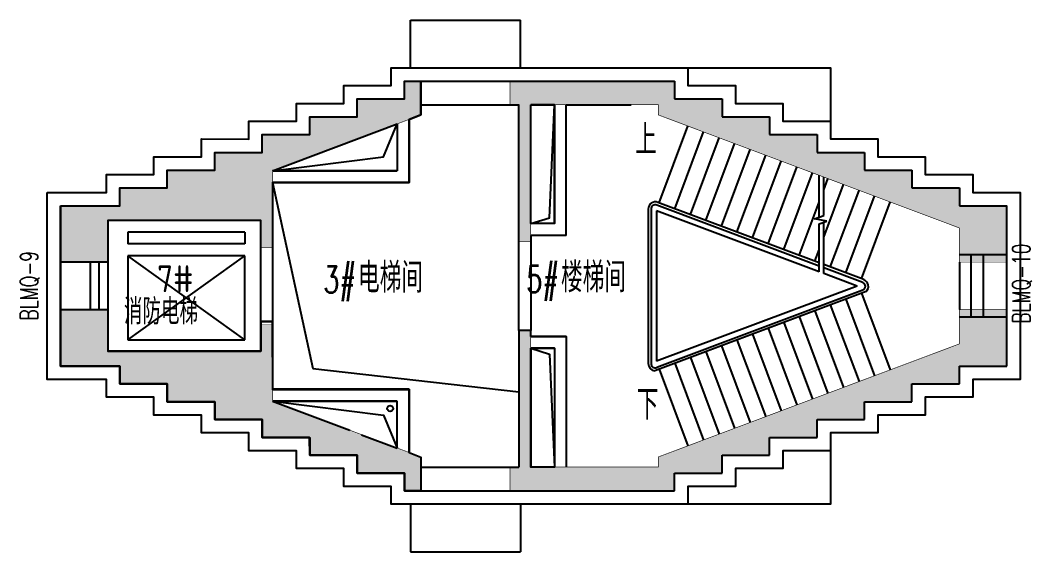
# Model space of a CAD drawing. Extents: x 1296333 to 1372130, y 313528 to 416301.
# Drawn here: x 1353840 to 1370888, y 354290 to 363240 of the extents above; entities that cross this region are included whole.
import ezdxf

# ---------------------------------------------------------------- set-up
doc = ezdxf.new("R2010")
doc.units = 0
doc.header["$LTSCALE"] = 1000
doc.header["$MEASUREMENT"] = 0
for name, color, linetype in [('body', 30, 'Continuous'), ('name', 1, 'Continuous'), ('消防', 222, 'Continuous')]:
    doc.layers.add(name, color=color, linetype=linetype)
doc.styles.add('_TCH_DIM', font='SIMPLEX', dxfattribs={"bigfont": 'GBCBIG'})
doc.styles.add('_TCH_WINDOW', font='txt.shx', dxfattribs={"height": 3.5, "bigfont": 'hztxt.shx'})
doc.styles.get("Standard").update_dxf_attribs({"font": 'gbenor.shx', "bigfont": 'gbcbig.shx'})

# ---------------------------------------------------------------- blocks, each defined once
blk = doc.blocks.new('dxwq')
at = {"layer": 'name'}
for s, height, p in [('7#', 450, (-1111771, -355483)), ('消防电梯', 434, (-1112332, -356027))]:
    blk.add_text(s, height=height, dxfattribs=at).set_placement(p)

msp = doc.modelspace()

# ---------------------------------------------------------------- hatches: boundary and pattern name
at = {"layer": 'body'}
for points in [[(1354519, 360116), (1355519, 360116), (1355519, 360416), (1356319, 360416), (1356319, 360716), (1357119, 360716), (1357119, 361015), (1357919, 361015), (1357919, 361316), (1358719, 361316), (1358719, 361616), (1359519, 361616), (1359519, 361916), (1360319, 361916), (1360319, 362216), (1360594, 362215), (1360594, 361645), (1358094, 360707), (1358094, 359416), (1357894, 359416), (1357894, 359866), (1355319, 359866), (1355319, 359166), (1354519, 359166)], [(1362094, 362216), (1364869, 362216), (1364869, 361916), (1365669, 361916), (1365669, 361615), (1366469, 361615), (1366469, 361316), (1367269, 361316), (1367269, 361016), (1368069, 361016), (1368069, 360716), (1368869, 360716), (1368869, 360416), (1369669, 360416), (1369669, 360116), (1370469, 360116), (1370469, 359166), (1369669, 359166), (1369669, 359742), (1364594, 361645), (1364594, 361816), (1362444, 361816), (1362444, 359516), (1362250, 359516), (1362250, 361816), (1362094, 361816)], [(1354519, 357416), (1355519, 357416), (1355519, 357116), (1356319, 357116), (1356319, 356816), (1357119, 356816), (1357119, 356516), (1357919, 356516), (1357919, 356216), (1358719, 356216), (1358719, 355916), (1359519, 355916), (1359519, 355616), (1360319, 355616), (1360319, 355316), (1360594, 355316), (1360594, 355886), (1358094, 356825), (1358094, 358116), (1357894, 358116), (1357894, 357666), (1355319, 357666), (1355319, 358366), (1354519, 358366)], [(1362094, 355316), (1364869, 355316), (1364869, 355616), (1365669, 355615), (1365669, 355916), (1366469, 355916), (1366469, 356216), (1367269, 356216), (1367269, 356516), (1368069, 356516), (1368069, 356816), (1368869, 356816), (1368869, 357116), (1369669, 357116), (1369669, 357416), (1370469, 357416), (1370469, 358366), (1369669, 358366), (1369669, 357790), (1364594, 355886), (1364594, 355716), (1362444, 355716), (1362444, 358016), (1362250, 358016), (1362250, 355716), (1362094, 355716)]]:
    msp.add_hatch(color=256, dxfattribs=at).paths.add_polyline_path(points)

# ---------------------------------------------------------------- linework, layer by layer
for p, q in [((1360419, 362440), (1360419, 363240)), ((1360419, 363240), (1362269, 363240)), ((1362269, 362440), (1362269, 363240)), ((1360319, 361915), (1360319, 362215)), ((1360319, 362215), (1360594, 362215)), ((1360594, 362215), (1364869, 362215)), ((1360594, 361815), (1360594, 362215)), ((1360594, 361644), (1360594, 362215)), ((1364869, 362215), (1364869, 361915)), ((1359519, 361615), (1359519, 361915)), ((1359519, 361915), (1360319, 361915)), ((1360594, 361815), (1362244, 361815)), ((1362244, 358015), (1362244, 361815)), ((1362444, 361815), (1362844, 361815)), ((1362444, 359815), (1362444, 361815)), ((1362844, 359816), (1362844, 361816)), ((1362844, 359815), (1362844, 361815)), ((1363044, 359616), (1363044, 361816)), ((1363044, 361815), (1364139, 361815)), ((1363044, 359615), (1363044, 361815)), ((1364869, 361915), (1365669, 361915)), ((1365669, 361915), (1365669, 361614)), ((1358719, 361314), (1358719, 361615)), ((1358719, 361615), (1359519, 361615)), ((1360394, 361569), (1360594, 361644)), ((1365669, 361614), (1366469, 361614)), ((1366469, 361614), (1366469, 361315)), ((1358094, 360706), (1360194, 361494)), ((1360194, 361495), (1360194, 360706)), ((1360394, 361569), (1360394, 360506)), ((1364609, 360164), (1365094, 361456)), ((1357919, 361014), (1357919, 361314)), ((1357919, 361314), (1358719, 361314)), ((1364871, 360066), (1365356, 361358)), ((1365134, 359968), (1365618, 361260)), ((1366469, 361315), (1367269, 361315)), ((1367269, 361315), (1367269, 361015)), ((1365396, 359869), (1365880, 361161)), ((1357119, 360715), (1357119, 361014)), ((1357119, 361014), (1357919, 361014)), ((1365658, 359771), (1366143, 361063)), ((1365920, 359673), (1366405, 360965)), ((1367269, 361015), (1368069, 361015)), ((1368069, 361015), (1368069, 360715)), ((1366182, 359574), (1366667, 360866)), ((1366445, 359476), (1366929, 360768)), ((1356319, 360415), (1356319, 360715)), ((1356319, 360715), (1357119, 360715)), ((1358094, 360706), (1360194, 360706)), ((1360194, 360706), (1358094, 360706)), ((1366707, 359378), (1367191, 360670)), ((1367305, 359922), (1367306, 360627)), ((1367383, 359950), (1367384, 360597)), ((1367384, 360386), (1367453, 360571)), ((1368069, 360715), (1368869, 360715)), ((1368869, 360715), (1368869, 360415)), ((1355519, 360115), (1355519, 360415)), ((1355519, 360415), (1356319, 360415)), ((1358094, 360506), (1358094, 359965)), ((1360394, 360506), (1358094, 360506)), ((1358094, 360506), (1358774, 357376)), ((1367383, 359586), (1367716, 360473)), ((1368869, 360415), (1369669, 360415)), ((1369669, 360415), (1369669, 360115)), ((1367493, 359083), (1367978, 360375)), ((1367755, 358984), (1368240, 360277)), ((1354519, 360115), (1355519, 360115)), ((1354519, 360115), (1354519, 357415)), ((1364424, 360061), (1364424, 357458)), ((1364474, 360061), (1364474, 357458)), ((1367303, 359100), (1364568, 360126)), ((1367303, 359154), (1364586, 360173)), ((1366969, 359279), (1367305, 360176)), ((1368018, 358886), (1368502, 360178)), ((1369669, 360115), (1370469, 360115)), ((1370469, 357416), (1370469, 360116)), ((1370469, 357415), (1370469, 360115)), ((1358094, 359965), (1358094, 358165)), ((1364564, 360032), (1364564, 357497)), ((1367303, 359004), (1364564, 360032)), ((1367226, 359895), (1367383, 359950)), ((1367436, 359857), (1367226, 359895)), ((1355319, 359865), (1355319, 357665)), ((1357894, 359865), (1355319, 359865)), ((1357894, 358165), (1357894, 359865)), ((1362844, 359816), (1362444, 359816)), ((1362844, 359815), (1362444, 359815)), ((1367303, 359004), (1367304, 359810)), ((1367304, 359810), (1367436, 359857)), ((1367382, 358975), (1367383, 359838)), ((1357624, 359672), (1355654, 359672)), ((1355654, 359672), (1355654, 359472)), ((1357624, 359672), (1357624, 359472)), ((1363044, 359616), (1362444, 359616)), ((1362444, 359615), (1362444, 358015)), ((1363044, 359615), (1362444, 359615)), ((1357624, 359472), (1355654, 359472)), ((1367231, 359181), (1367304, 359375)), ((1357624, 359272), (1355654, 359272)), ((1355654, 359272), (1355654, 357857)), ((1355654, 357857), (1357624, 359272)), ((1357624, 357857), (1355654, 359272)), ((1357624, 357857), (1357624, 359272)), ((1370469, 359290), (1369669, 359290)), ((1369869, 358240), (1369869, 359290)), ((1370069, 359290), (1370069, 358240)), ((1355319, 359165), (1354519, 359165)), ((1355019, 359165), (1355019, 358365)), ((1355169, 358365), (1355169, 359165)), ((1368056, 358872), (1367382, 359124)), ((1368039, 358825), (1367382, 359071)), ((1369669, 359166), (1369669, 358366)), ((1367943, 358764), (1367382, 358975)), ((1367943, 358764), (1364564, 357497)), ((1368039, 358694), (1364568, 357392)), ((1368167, 358699), (1368166, 358698)), ((1368098, 358673), (1364537, 357338)), ((1367755, 358545), (1368240, 357252)), ((1368018, 358643), (1368502, 357351)), ((1355319, 358365), (1354519, 358365)), ((1367231, 358348), (1367716, 357056)), ((1367493, 358446), (1367978, 357154)), ((1366969, 358250), (1367453, 356957)), ((1370469, 358240), (1369669, 358240)), ((1358094, 358165), (1357894, 358165)), ((1358094, 358165), (1357894, 358165)), ((1357894, 358165), (1357894, 357665)), ((1358094, 357565), (1358094, 358165)), ((1362444, 358015), (1362244, 358015)), ((1362244, 358015), (1362244, 355715)), ((1362444, 358015), (1362244, 358015)), ((1362444, 357915), (1362444, 358015)), ((1366444, 358053), (1366929, 356761)), ((1366707, 358151), (1367191, 356859)), ((1355654, 357857), (1357624, 357857)), ((1363044, 357915), (1362444, 357915)), ((1363044, 357916), (1363044, 355716)), ((1363044, 357915), (1363044, 355715)), ((1365920, 357856), (1366405, 356564)), ((1366182, 357955), (1366667, 356663)), ((1357894, 357665), (1355319, 357665)), ((1362844, 357716), (1362444, 357716)), ((1362444, 357716), (1362844, 357716)), ((1362444, 357715), (1362444, 355715)), ((1362844, 357715), (1362444, 357715)), ((1362844, 357716), (1362844, 355716)), ((1362844, 357716), (1362844, 355716)), ((1362844, 357715), (1362844, 355715)), ((1365658, 357758), (1366142, 356466)), ((1365134, 357561), (1365618, 356269)), ((1365396, 357660), (1365880, 356368)), ((1354519, 357415), (1355519, 357415)), ((1355519, 357415), (1355519, 357115)), ((1358774, 357376), (1362244, 356982)), ((1364609, 357365), (1365094, 356073)), ((1364871, 357463), (1365356, 356171)), ((1369669, 357115), (1369669, 357415)), ((1369669, 357415), (1370469, 357415)), ((1355519, 357115), (1356319, 357115)), ((1356319, 357115), (1356319, 356815)), ((1360394, 357023), (1358094, 357023)), ((1360394, 357023), (1360194, 357023)), ((1360394, 357026), (1360394, 355961)), ((1360394, 355960), (1360394, 357023)), ((1368869, 356815), (1368869, 357115)), ((1368869, 357115), (1369669, 357115)), ((1356319, 356815), (1357119, 356815)), ((1357119, 356815), (1357119, 356515)), ((1360194, 356826), (1358094, 356826)), ((1358094, 356823), (1359394, 356335)), ((1358094, 356823), (1360194, 356823)), ((1360194, 356037), (1360194, 356826)), ((1368069, 356515), (1368069, 356815)), ((1368069, 356815), (1368869, 356815)), ((1357119, 356515), (1357919, 356515)), ((1357919, 356515), (1357919, 356215)), ((1367269, 356215), (1367269, 356515)), ((1367269, 356515), (1368069, 356515)), ((1357919, 356215), (1358719, 356215)), ((1358719, 356215), (1358719, 355915)), ((1359594, 356260), (1360194, 356035)), ((1366469, 355915), (1366469, 356215)), ((1366469, 356215), (1367269, 356215)), ((1360394, 355960), (1360594, 355885)), ((1358719, 355915), (1359519, 355915)), ((1359519, 355915), (1359519, 355615)), ((1360594, 355885), (1360594, 355315)), ((1365669, 355615), (1365669, 355915)), ((1365669, 355915), (1366469, 355915)), ((1360594, 355715), (1360594, 355315)), ((1360594, 355715), (1362244, 355715)), ((1359519, 355615), (1360319, 355615)), ((1360319, 355615), (1360319, 355315)), ((1364869, 355315), (1364869, 355615)), ((1364869, 355615), (1365669, 355615)), ((1360319, 355315), (1360594, 355315)), ((1360594, 355315), (1364869, 355315)), ((1360419, 355090), (1360419, 354290)), ((1362269, 355090), (1362269, 354290)), ((1360419, 354290), (1362269, 354290))]:
    msp.add_line(p, q, dxfattribs=at)
for points in [[(1354294, 360340), (1355294, 360340), (1355294, 360640), (1356094, 360640), (1356094, 360940), (1356894, 360940), (1356894, 361240), (1357694, 361239), (1357694, 361539), (1358494, 361539), (1358494, 361840), (1359294, 361840), (1359294, 362140), (1360094, 362140), (1360094, 362440), (1365094, 362440), (1365094, 362140), (1365894, 362140), (1365894, 361839), (1366694, 361839), (1366694, 361540), (1367494, 361540), (1367494, 361240), (1368294, 361240), (1368294, 360940), (1369094, 360940), (1369094, 360640), (1369894, 360640), (1369894, 360340), (1370694, 360340), (1370694, 357190), (1369894, 357190), (1369894, 356890), (1369094, 356890), (1369094, 356590), (1368294, 356590), (1368294, 356290), (1367494, 356290), (1367494, 355990), (1366694, 355990), (1366694, 355690), (1365894, 355690), (1365894, 355390), (1365094, 355390), (1365094, 355090), (1360094, 355090), (1360094, 355390), (1359294, 355390), (1359294, 355690), (1358494, 355690), (1358494, 355990), (1357694, 355989), (1357694, 356290), (1356894, 356290), (1356894, 356590), (1356094, 356590), (1356094, 356890), (1355294, 356890), (1355294, 357190), (1354294, 357190), (1354294, 357940), (1354294, 357940), (1354294, 359590), (1354294, 359590)], [(1354519, 360115), (1355519, 360115), (1355519, 360415), (1356319, 360415), (1356319, 360715), (1357119, 360715), (1357119, 361014), (1357919, 361014), (1357919, 361314), (1358719, 361314), (1358719, 361615), (1359519, 361615), (1359519, 361915), (1360319, 361915), (1360319, 362215), (1360594, 362215), (1360594, 361644), (1360394, 361569), (1360394, 360506), (1358094, 360506), (1358094, 358165), (1357894, 358165), (1357894, 359865), (1355319, 359865), (1355319, 357665), (1357894, 357665), (1357894, 358165), (1358094, 358165), (1358094, 357023), (1360394, 357023), (1360394, 355960), (1360594, 355885), (1360594, 355315), (1360319, 355315), (1360319, 355615), (1359519, 355615), (1359519, 355915), (1358719, 355915), (1358718, 356215), (1357919, 356215), (1357919, 356515), (1357119, 356515), (1357119, 356815), (1356319, 356815), (1356319, 357115), (1355519, 357115), (1355519, 357415), (1354519, 357415)], [(1362444, 361815), (1362844, 361815), (1362844, 359815), (1362444, 359815)], [(1362444, 357715), (1362844, 357715), (1362844, 355715), (1362444, 355715)]]:
    msp.add_lwpolyline(points, close=True, dxfattribs=at)
for points in [[(1362094, 362440), (1365094, 362440), (1365379, 362440), (1365930, 362440), (1366765, 362440), (1367494, 362440), (1367494, 361916), (1367494, 361540), (1367494, 361240), (1368294, 361240), (1368294, 360940), (1369094, 360940), (1369094, 360640), (1369894, 360640), (1369894, 360340), (1370694, 360340), (1370694, 357190), (1369894, 357190), (1369894, 356890), (1369094, 356890), (1369094, 356590), (1368294, 356590), (1368294, 356290), (1367494, 356290), (1367494, 355990), (1367494, 355622), (1367494, 355090), (1365894, 355090), (1365594, 355090), (1365322, 355090), (1365094, 355090), (1362094, 355090)], [(1362844, 361815), (1362444, 361815)], [(1362444, 359815), (1362759, 359914), (1362844, 361815)], [(1358094, 360506), (1360394, 360506), (1360394, 361570)], [(1358094, 360706), (1359963, 360940), (1360194, 361494)], [(1362444, 357916), (1363044, 357916), (1363044, 355716)], [(1362444, 357715), (1362759, 357615), (1362844, 355715)], [(1360394, 357026), (1358094, 357026)], [(1358094, 356823), (1359963, 356589), (1360194, 356035)], [(1362844, 355715), (1362444, 355715)]]:
    msp.add_lwpolyline(points, dxfattribs=at)
at = {"layer": 'body', "const_width": 10}
for points in [[(1354519, 360116), (1355519, 360116), (1355519, 360416), (1356319, 360416), (1356319, 360716), (1357119, 360716), (1357119, 361015), (1357919, 361015), (1357919, 361316), (1358719, 361316), (1358719, 361616), (1359519, 361616), (1359519, 361916), (1360319, 361916), (1360319, 362216), (1360594, 362215), (1360594, 361645), (1358094, 360707), (1358094, 359416), (1357894, 359416), (1357894, 359866), (1355319, 359866), (1355319, 359166), (1354519, 359166)], [(1362094, 362216), (1364869, 362216), (1364869, 361916), (1365669, 361916), (1365669, 361615), (1366469, 361615), (1366469, 361316), (1367269, 361316), (1367269, 361016), (1368069, 361016), (1368069, 360716), (1368869, 360716), (1368869, 360416), (1369669, 360416), (1369669, 360116), (1370469, 360116), (1370469, 359166), (1369669, 359166), (1369669, 359742), (1364594, 361645), (1364594, 361816), (1362444, 361816), (1362444, 359516), (1362250, 359516), (1362250, 361816), (1362094, 361816)], [(1354519, 357416), (1355519, 357416), (1355519, 357116), (1356319, 357116), (1356319, 356816), (1357119, 356816), (1357119, 356516), (1357919, 356516), (1357919, 356216), (1358719, 356216), (1358719, 355916), (1359519, 355916), (1359519, 355616), (1360319, 355616), (1360319, 355316), (1360594, 355316), (1360594, 355886), (1358094, 356825), (1358094, 358116), (1357894, 358116), (1357894, 357666), (1355319, 357666), (1355319, 358366), (1354519, 358366)], [(1362094, 355316), (1364869, 355316), (1364869, 355616), (1365669, 355615), (1365669, 355916), (1366469, 355916), (1366469, 356216), (1367269, 356216), (1367269, 356516), (1368069, 356516), (1368069, 356816), (1368869, 356816), (1368869, 357116), (1369669, 357116), (1369669, 357416), (1370469, 357416), (1370469, 358366), (1369669, 358366), (1369669, 357790), (1364594, 355886), (1364594, 355716), (1362444, 355716), (1362444, 358016), (1362250, 358016), (1362250, 355716), (1362094, 355716)]]:
    msp.add_lwpolyline(points, close=True, dxfattribs=at)
at = {"layer": 'body'}
for points in [[(1364749, 361151, 0, 0, 0), (1365763, 360770, 120, 0, 0), (1366184, 360612, 0, 0, 0)], [(1364749, 356864, 0, 0, 0), (1365763, 357244, 120, 0, 0), (1366184, 357402, 0, 0, 0)]]:
    msp.add_lwpolyline(points, format="xyseb", dxfattribs=at)
for centre, radius, start, end in [((1364544, 360061), 120, 69.444, 180), ((1364544, 360061), 70, 69.444, 180), ((1368014, 358759), 120, 314.1125, 69.444), ((1368014, 358759), 70, 290.556, 69.444), ((1364544, 357458), 120, 180, 266.9996), ((1364544, 357458), 70, 180, 290.556)]:
    msp.add_arc(centre, radius, start, end, dxfattribs=at)
at = {"layer": '消防', "linetype": 'Continuous'}
msp.add_circle((1360074, 356703), 50, dxfattribs=at)

# ---------------------------------------------------------------- block references
at = {"layer": 'name'}
msp.add_blockref('dxwq', (2467919, 714144), dxfattribs=at)

# ---------------------------------------------------------------- texts
at = {"layer": 'body', "style": '_TCH_DIM'}
for s, p in [('上', (1364204, 360975)), ('下', (1364232, 356514))]:
    msp.add_text(s, height=506, dxfattribs=at).set_placement(p)
at = {"layer": 'body', "style": '_TCH_WINDOW', "width": 0.705882}
for s, p in [('BLMQ-10', (1370860, 358129)), ('BLMQ-9', (1354138, 358182))]:
    msp.add_text(s, height=297.5, rotation=90, dxfattribs=at).set_placement(p)
at = {"layer": 'name', "style": '_TCH_DIM'}
for s, p in [('电梯间', (1359534, 358650)), ('楼梯间', (1362955, 358657))]:
    msp.add_text(s, height=506.4, dxfattribs=at).set_placement(p)
at = {"layer": 'name', "style": '_TCH_DIM', "width": 0.705882}
for s, p in [('3#', (1358949, 358650)), ('5#', (1362370, 358657))]:
    msp.add_text(s, height=446.2, dxfattribs=at).set_placement(p)

doc.saveas('drawing.dxf')
